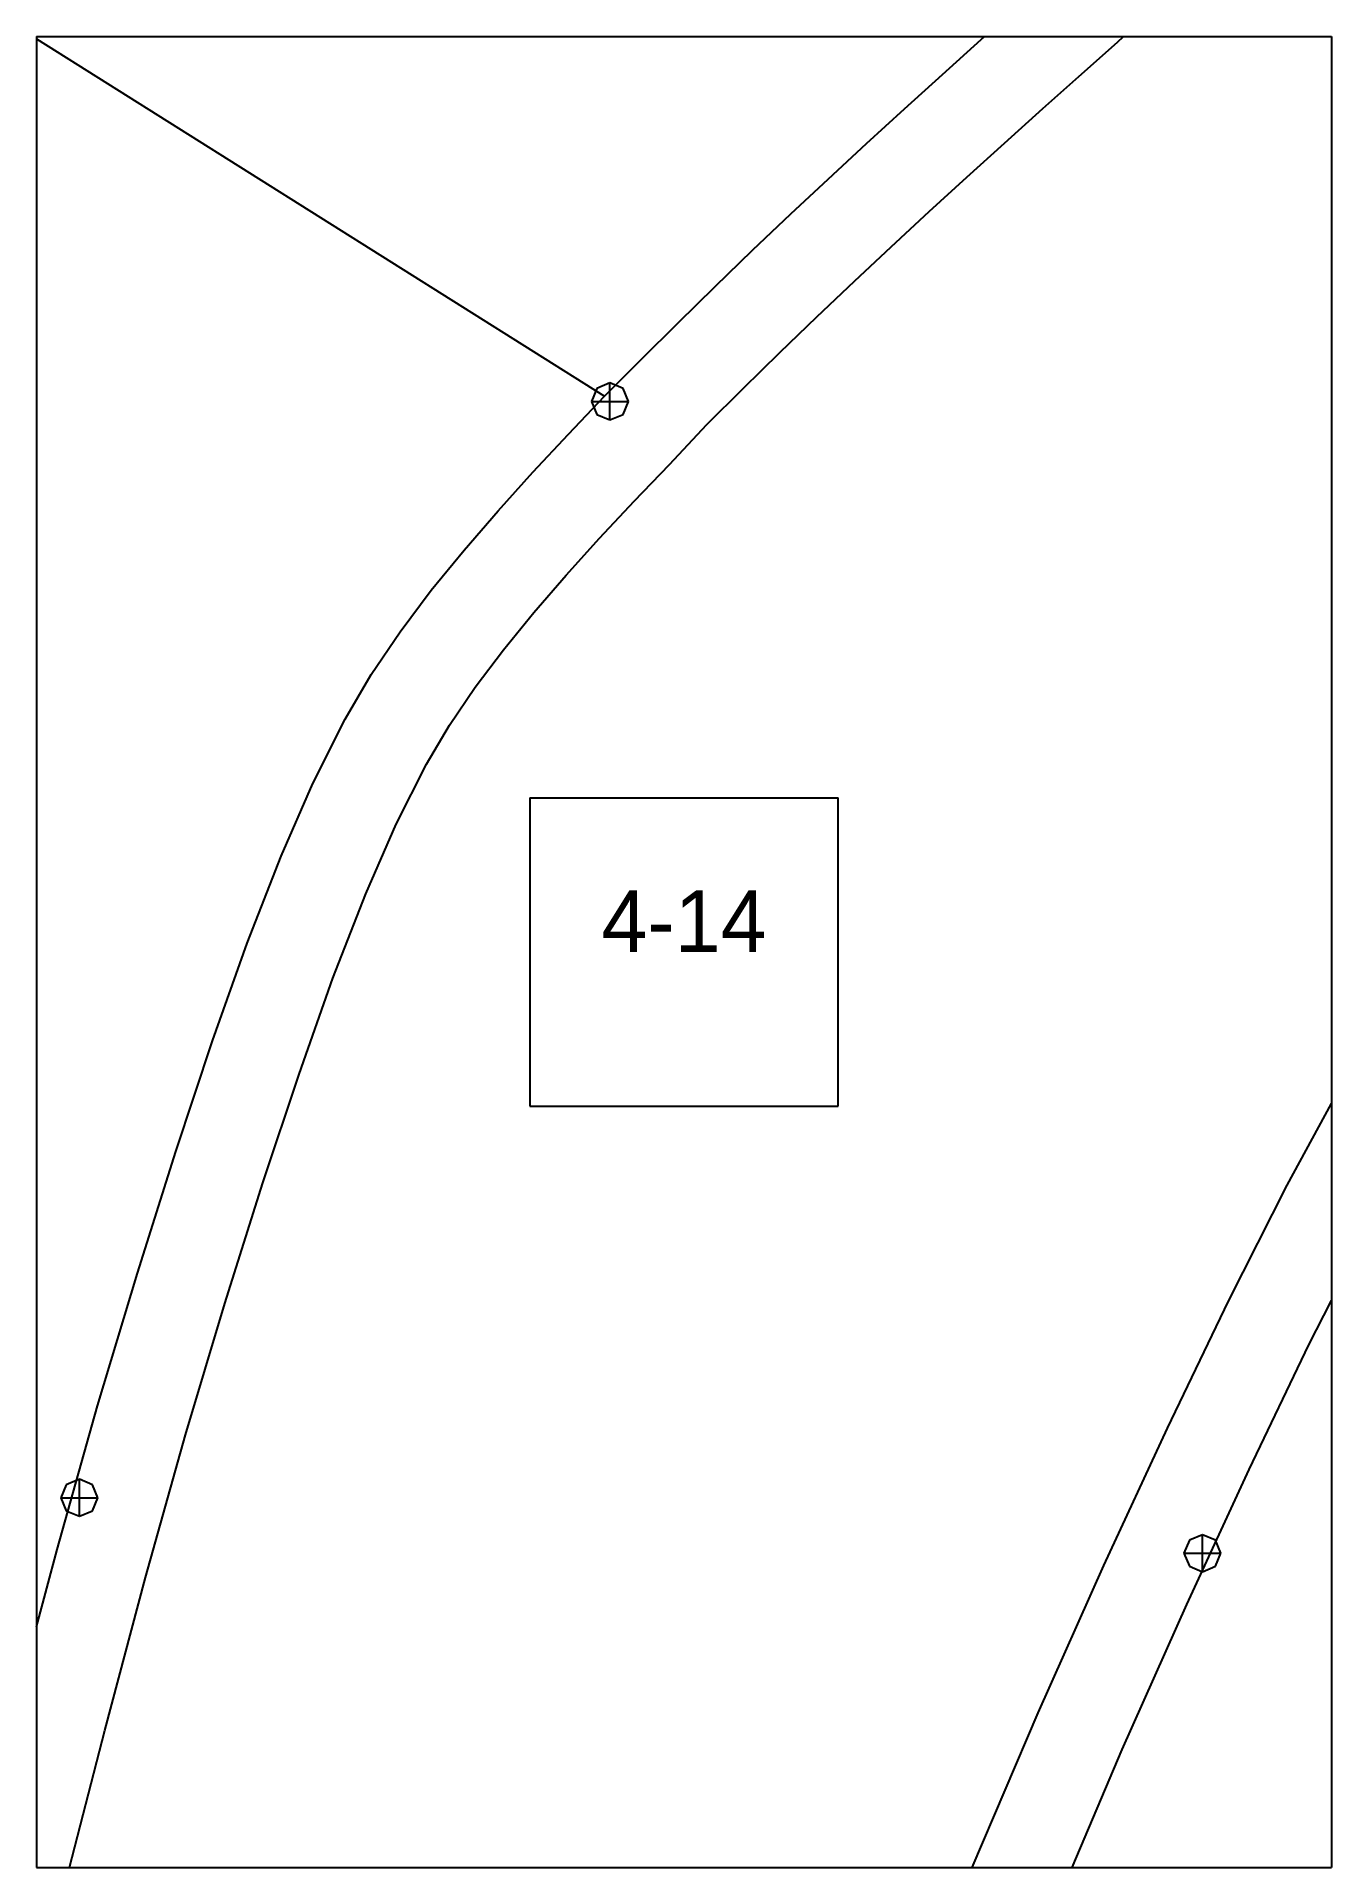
# Paper-space layout 'Plan 4-14' of a CAD drawing. Header units: metres, sheet in millimetres. Extents: x 0 to 210, y 0 to 297.
# The model-space entities are those that its viewports show. They can reach past a viewport. Long polylines and large blocks are cut down to what shows.
import ezdxf
from ezdxf.enums import TextEntityAlignment as Align

# ---------------------------------------------------------------- set-up
doc = ezdxf.new("R2010")
doc.units = ezdxf.units.M
for name, color, linetype in [('default', 7, 'Continuous'), ('TEXTLAYER', 7, 'Continuous'), ('VIEWPORTS', 7, 'Continuous')]:
    doc.layers.add(name, color=color, linetype=linetype)

msp = doc.modelspace()

# ---------------------------------------------------------------- linework, layer by layer
at = {"color": 9}
for p, q in [((2730, -594), (2730, -891)), ((2730, -594), (2730, -891)), ((2940, -594), (2940, -891)), ((2940, -594), (2940, -891)), ((2520, -891), (2730, -891)), ((2520, -891), (2730, -891)), ((2730, -891), (2940, -891)), ((2730, -891), (2730, -1188)), ((2730, -891), (2940, -891)), ((2730, -891), (2730, -1188)), ((2940, -891), (3150, -891)), ((2940, -891), (2940, -1188)), ((2940, -891), (3150, -891)), ((2940, -891), (2940, -1188)), ((2810, -1014.5), (2860, -1014.5)), ((2810, -1014.5), (2810, -1064.5)), ((2860, -1064.5), (2860, -1014.5)), ((2810, -1064.5), (2860, -1064.5)), ((2520, -1188), (2730, -1188)), ((2520, -1188), (2730, -1188)), ((2730, -1188), (2940, -1188)), ((2730, -1188), (2730, -1485)), ((2730, -1188), (2940, -1188)), ((2730, -1188), (2730, -1485)), ((2940, -1188), (3150, -1188)), ((2940, -1188), (2940, -1485)), ((2940, -1188), (3150, -1188)), ((2940, -1188), (2940, -1485))]:
    msp.add_line(p, q, dxfattribs=at)
at = {"layer": 'default', "color": 7, "linetype": 'Continuous'}
for p, q in [((2547.32, -776.39), (2822.12, -949.35)), ((2883.19, -891.49), (2889.02, -886.28)), ((2905.29, -891.89), (2911.64, -886.25)), ((2876.9, -897.15), (2883.19, -891.49)), ((2899.02, -897.46), (2905.29, -891.89)), ((2870.76, -902.72), (2876.9, -897.15)), ((2893.22, -902.65), (2899.02, -897.46)), ((2864.61, -908.35), (2870.76, -902.72)), ((2886.97, -908.27), (2893.22, -902.65)), ((2858.36, -914.14), (2864.61, -908.35)), ((2880.89, -913.78), (2886.97, -908.27)), ((2852.34, -919.77), (2858.36, -914.14)), ((2874.79, -919.36), (2880.89, -913.78)), ((2846.12, -925.67), (2852.34, -919.77)), ((2868.61, -925.08), (2874.79, -919.36)), ((2840.05, -931.54), (2846.12, -925.67)), ((2862.66, -930.66), (2868.61, -925.08)), ((2834.03, -937.45), (2840.05, -931.54)), ((2856.55, -936.45), (2862.66, -930.66)), ((2828.04, -943.39), (2834.03, -937.45)), ((2850.55, -942.26), (2856.55, -936.45)), ((2822.12, -949.35), (2828.04, -943.39)), ((2844.6, -948.09), (2850.55, -942.26)), ((2822.99, -947.18), (2820.87, -948.06)), ((2825.11, -948.06), (2822.99, -947.18)), ((2822.99, -953.18), (2822.99, -947.18)), ((2816.26, -955.47), (2822.12, -949.35)), ((2820.87, -948.06), (2819.99, -950.18)), ((2819.99, -950.18), (2820.87, -952.3)), ((2819.99, -950.18), (2825.99, -950.18)), ((2825.99, -950.18), (2825.11, -948.06)), ((2825.11, -952.3), (2825.99, -950.18)), ((2838.7, -953.94), (2844.6, -948.09)), ((2820.87, -952.3), (2822.99, -953.18)), ((2822.99, -953.18), (2825.11, -952.3)), ((2810.5, -961.64), (2816.26, -955.47)), ((2832.63, -960.39), (2838.7, -953.94)), ((2804.84, -967.91), (2810.5, -961.64)), ((2826.91, -966.36), (2832.63, -960.39)), ((2799.32, -974.29), (2804.84, -967.91)), ((2821.32, -972.34), (2826.91, -966.36)), ((2815.89, -978.36), (2821.32, -972.34)), ((2794, -980.82), (2799.32, -974.29)), ((2810.67, -984.4), (2815.89, -978.36)), ((2788.95, -987.54), (2794, -980.82)), ((2805.73, -990.46), (2810.67, -984.4)), ((2784.26, -994.49), (2788.95, -987.54)), ((2801.14, -996.55), (2805.73, -990.46)), ((2780.02, -1001.71), (2784.26, -994.49)), ((2796.96, -1002.71), (2801.14, -996.55)), ((2774.78, -1012.15), (2780.02, -1001.71)), ((2793.21, -1009.05), (2796.96, -1002.71)), ((2788.34, -1018.74), (2793.21, -1009.05)), ((2769.64, -1023.94), (2774.78, -1012.15)), ((2783.41, -1030.04), (2788.34, -1018.74)), ((2764.13, -1038.08), (2769.64, -1023.94)), ((2778.06, -1043.75), (2783.41, -1030.04)), ((2758.52, -1053.93), (2764.13, -1038.08)), ((2772.56, -1059.31), (2778.06, -1043.75)), ((2752.56, -1071.84), (2758.52, -1053.93)), ((2766.69, -1076.97), (2772.56, -1059.31)), ((2932.83, -1077.34), (2942.02, -1060.32)), ((2746.35, -1091.59), (2752.56, -1071.84)), ((2760.55, -1096.5), (2766.69, -1076.97)), ((2923.29, -1096.15), (2932.83, -1077.34)), ((2936.36, -1103.25), (2945.67, -1084.85)), ((2739.87, -1113.14), (2746.35, -1091.59)), ((2754.13, -1117.85), (2760.55, -1096.5)), ((2913.42, -1116.77), (2923.29, -1096.15)), ((2926.69, -1123.47), (2936.36, -1103.25)), ((2733.33, -1136.45), (2739.87, -1113.14)), ((2747.64, -1140.99), (2754.13, -1117.85)), ((2903.09, -1139.04), (2913.42, -1116.77)), ((2736.94, -1125.04), (2734.81, -1125.92)), ((2739.06, -1125.92), (2736.94, -1125.04)), ((2736.94, -1131.04), (2736.94, -1125.04)), ((2916.56, -1145.36), (2926.69, -1123.47)), ((2734.81, -1125.92), (2733.94, -1128.04)), ((2733.94, -1128.04), (2734.81, -1130.17)), ((2733.94, -1128.04), (2739.94, -1128.04)), ((2739.94, -1128.04), (2739.06, -1125.92)), ((2739.06, -1130.17), (2739.94, -1128.04)), ((2734.81, -1130.17), (2736.94, -1131.04)), ((2736.94, -1131.04), (2739.06, -1130.17)), ((2919.09, -1134.04), (2916.97, -1134.92)), ((2921.21, -1134.92), (2919.09, -1134.04)), ((2919.09, -1140.04), (2919.09, -1134.04)), ((2726.69, -1161.41), (2733.33, -1136.45)), ((2916.97, -1134.92), (2916.09, -1137.04)), ((2916.09, -1137.04), (2916.97, -1139.16)), ((2916.09, -1137.04), (2922.09, -1137.04)), ((2922.09, -1137.04), (2921.21, -1134.92)), ((2921.21, -1139.16), (2922.09, -1137.04)), ((2892.43, -1162.91), (2903.09, -1139.04)), ((2916.97, -1139.16), (2919.09, -1140.04)), ((2919.09, -1140.04), (2921.21, -1139.16)), ((2741.05, -1165.79), (2747.64, -1140.99)), ((2906.09, -1168.86), (2916.56, -1145.36)), ((2881.57, -1188.36), (2892.43, -1162.91)), ((2734.28, -1192.16), (2741.05, -1165.79)), ((2895.41, -1193.95), (2906.09, -1168.86)), ((2870.51, -1215.37), (2881.57, -1188.36))]:
    msp.add_line(p, q, dxfattribs=at)

# ---------------------------------------------------------------- texts
at = {"layer": 'TEXTLAYER', "color": 1}
msp.add_text('4-14', height=10, dxfattribs=at).set_placement((2835, -1039.5), align=Align.CENTER)

psp = doc.layouts.new('Plan 4-14')

# ---------------------------------------------------------------- viewports
at = {"layer": 'VIEWPORTS'}
psp.add_viewport(center=(105, 148.5), size=(210, 297), view_center_point=(2835, -1039.5), view_height=297, dxfattribs=at)

doc.saveas('drawing.dxf')
